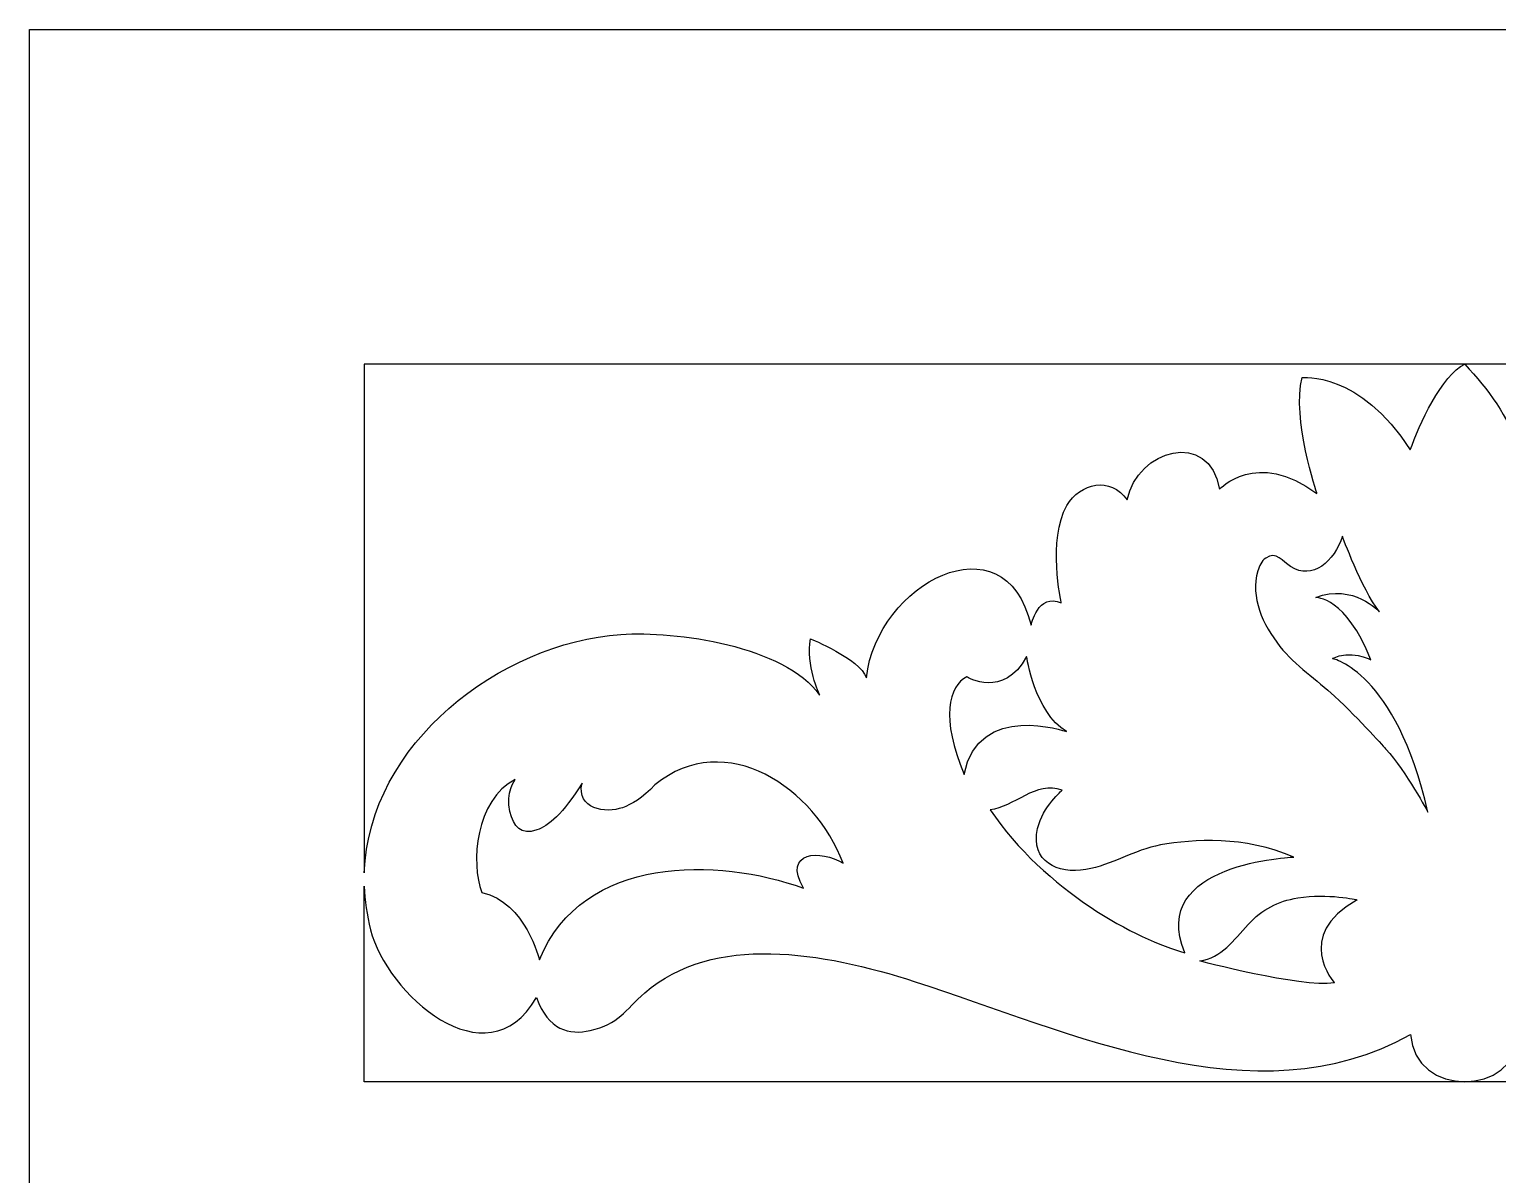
# Model space of a CAD drawing. Header units: centimetres. Extents: x 14.9 to 19.8, y -9 to 9.
# Drawn here: x 14.876 to 17.387, y 7.042 to 9.001 of the extents above; entities that cross this region are included whole.
import ezdxf

# ---------------------------------------------------------------- set-up
doc = ezdxf.new("R2010")
doc.units = ezdxf.units.CM
doc.header["$MEASUREMENT"] = 0
doc.layers.add('layer 1', color=7, linetype='Continuous')

msp = doc.modelspace()

# ---------------------------------------------------------------- linework, layer by layer
at = {"layer": 'layer 1', "color": 250}
msp.add_open_spline([(19.7855, 9.00077), (18.14914, 9.00077), (16.51278, 9.00077), (14.87641, 9.00077), (14.87641, 9.00077), (14.87641, 3.53168), (14.87641, -1.93741), (14.87641, -7.4065), (14.87641, -7.4065), (14.87643, -7.4065), (14.87644, -7.4065), (14.87645, -7.4065), (14.87645, -7.4065), (14.87645, -7.93741), (14.87645, -8.46832), (14.87645, -8.99923), (14.87645, -8.99923), (15.06736, -8.99923), (15.25827, -8.99923), (15.44918, -8.99923), (15.44918, -8.99923), (15.44918, -8.91741), (15.44918, -8.83559), (15.44918, -8.75378), (15.44918, -8.75378), (15.65112, -8.75378), (15.85306, -8.75378), (16.055, -8.75378), (16.055, -8.75378), (16.055, -8.5939), (16.055, -8.43402), (16.055, -8.27413), (16.055, -8.27413), (16.1367, -8.27251), (16.2184, -8.27088), (16.30009, -8.26924), (16.30009, -8.26924), (16.3146, -8.31061), (16.33361, -8.34649), (16.36518, -8.37815), (16.36518, -8.37815), (16.39609, -8.40916), (16.42803, -8.42833), (16.46555, -8.43705), (16.46555, -8.43705), (16.5152, -8.4486), (16.56764, -8.44357), (16.6075, -8.4088), (16.6075, -8.4088), (16.64607, -8.37513), (16.66833, -8.32123), (16.67633, -8.2698), (16.67633, -8.2698), (16.69915, -8.27211), (16.71856, -8.27158), (16.73687, -8.26896), (16.73687, -8.26896), (16.82824, -8.25588), (16.87139, -8.19807), (16.87911, -8.11089), (16.87911, -8.11089), (16.881, -8.08953), (16.87949, -8.06844), (16.87271, -8.04988), (16.87271, -8.04988), (16.87414, -8.05023), (16.87558, -8.05059), (16.87701, -8.05095), (16.87701, -8.05095), (16.90926, -8.0621), (16.9415, -8.07324), (16.97374, -8.08439), (16.97374, -8.08439), (16.99308, -8.28195), (17.14564, -8.43577), (17.33098, -8.43577), (17.33098, -8.43577), (17.51631, -8.43577), (17.66888, -8.28195), (17.68822, -8.08439), (17.68822, -8.08439), (17.72046, -8.07324), (17.7527, -8.0621), (17.78494, -8.05095), (17.78494, -8.05095), (17.78638, -8.05059), (17.78781, -8.05023), (17.78925, -8.04988), (17.78925, -8.04988), (17.78246, -8.06844), (17.78096, -8.08953), (17.78285, -8.11089), (17.78285, -8.11089), (17.79056, -8.19807), (17.83372, -8.25588), (17.92508, -8.26896), (17.92508, -8.26896), (17.94339, -8.27158), (17.96281, -8.27211), (17.98563, -8.2698), (17.98563, -8.2698), (17.99362, -8.32123), (18.01588, -8.37513), (18.05446, -8.4088), (18.05446, -8.4088), (18.09432, -8.44357), (18.14676, -8.4486), (18.19641, -8.43705), (18.19641, -8.43705), (18.23393, -8.42833), (18.26587, -8.40916), (18.29678, -8.37815), (18.29678, -8.37815), (18.32835, -8.34649), (18.34735, -8.31061), (18.36186, -8.26924), (18.36186, -8.26924), (18.44356, -8.27088), (18.52526, -8.27251), (18.60696, -8.27413), (18.60696, -8.27413), (18.60696, -8.43402), (18.60696, -8.5939), (18.60696, -8.75378), (18.60696, -8.75378), (18.80889, -8.75378), (19.01084, -8.75378), (19.21278, -8.75378), (19.21278, -8.75378), (19.21278, -8.83559), (19.21278, -8.91741), (19.21278, -8.99923), (19.21278, -8.99923), (19.40368, -8.99923), (19.59459, -8.99923), (19.7855, -8.99923), (19.7855, -8.99923), (19.7855, -8.46832), (19.7855, -7.93741), (19.7855, -7.4065), (19.7855, -7.4065), (19.7855, -1.93741), (19.7855, 3.53168), (19.7855, 9.00077)], degree=3, knots=[0, 0, 0, 0, 0.027027, 0.027027, 0.027027, 0.027027, 0.0540541, 0.0540541, 0.0540541, 0.0540541, 0.0810811, 0.0810811, 0.0810811, 0.0810811, 0.1081081, 0.1081081, 0.1081081, 0.1081081, 0.1351351, 0.1351351, 0.1351351, 0.1351351, 0.1621622, 0.1621622, 0.1621622, 0.1621622, 0.1891892, 0.1891892, 0.1891892, 0.1891892, 0.2162162, 0.2162162, 0.2162162, 0.2162162, 0.2432432, 0.2432432, 0.2432432, 0.2432432, 0.2702703, 0.2702703, 0.2702703, 0.2702703, 0.2972973, 0.2972973, 0.2972973, 0.2972973, 0.3243243, 0.3243243, 0.3243243, 0.3243243, 0.3513514, 0.3513514, 0.3513514, 0.3513514, 0.3783784, 0.3783784, 0.3783784, 0.3783784, 0.4054054, 0.4054054, 0.4054054, 0.4054054, 0.4324324, 0.4324324, 0.4324324, 0.4324324, 0.4594595, 0.4594595, 0.4594595, 0.4594595, 0.4864865, 0.4864865, 0.4864865, 0.4864865, 0.5135135, 0.5135135, 0.5135135, 0.5135135, 0.5405405, 0.5405405, 0.5405405, 0.5405405, 0.5675676, 0.5675676, 0.5675676, 0.5675676, 0.5945946, 0.5945946, 0.5945946, 0.5945946, 0.6216216, 0.6216216, 0.6216216, 0.6216216, 0.6486486, 0.6486486, 0.6486486, 0.6486486, 0.6756757, 0.6756757, 0.6756757, 0.6756757, 0.7027027, 0.7027027, 0.7027027, 0.7027027, 0.7297297, 0.7297297, 0.7297297, 0.7297297, 0.7567568, 0.7567568, 0.7567568, 0.7567568, 0.7837838, 0.7837838, 0.7837838, 0.7837838, 0.8108108, 0.8108108, 0.8108108, 0.8108108, 0.8378378, 0.8378378, 0.8378378, 0.8378378, 0.8648649, 0.8648649, 0.8648649, 0.8648649, 0.8918919, 0.8918919, 0.8918919, 0.8918919, 0.9189189, 0.9189189, 0.9189189, 0.9189189, 0.9459459, 0.9459459, 0.9459459, 0.9459459, 1, 1, 1, 1], dxfattribs=at)
at = {"layer": 'layer 1', "color": 7}
for points, knots in [([(15.44915, 7.55794), (15.44915, 7.84797), (15.44915, 8.13801), (15.44915, 8.42804), (15.44915, 8.42804), (16.07641, 8.42804), (16.70369, 8.42804), (17.33095, 8.42804), (17.33095, 8.42804), (17.29185, 8.41007), (17.25205, 8.3237), (17.2377, 8.28135), (17.2377, 8.28135), (17.151, 8.41688), (17.05252, 8.4053), (17.05252, 8.4053), (17.05252, 8.4053), (17.03505, 8.33543), (17.07815, 8.20671), (17.07815, 8.20671), (17.07815, 8.20671), (16.97448, 8.28394), (16.91157, 8.21406), (16.91157, 8.21406), (16.91157, 8.21406), (16.89412, 8.31693), (16.77054, 8.28256), (16.75368, 8.19583), (16.75368, 8.19583), (16.72505, 8.23702), (16.67314, 8.22497), (16.65062, 8.1862), (16.65062, 8.1862), (16.61685, 8.12806), (16.64086, 8.01977), (16.64086, 8.01977), (16.64086, 8.01977), (16.60105, 8.03791), (16.58917, 7.98163), (16.58917, 7.98163), (16.58917, 7.98163), (16.54409, 8.16884), (16.3255, 8.05301), (16.30761, 7.89182), (16.30761, 7.89182), (16.29602, 7.92437), (16.21225, 7.95827), (16.21225, 7.95827), (16.21225, 7.95827), (16.20324, 7.91487), (16.22772, 7.86198), (16.22772, 7.86198), (16.22772, 7.86198), (16.16841, 7.9467), (15.98146, 7.97231), (15.88781, 7.96582), (15.88781, 7.96582), (15.68128, 7.95153), (15.45679, 7.77901), (15.44915, 7.55794)], [0, 0, 0, 0, 0.0625, 0.0625, 0.0625, 0.0625, 0.125, 0.125, 0.125, 0.125, 0.1875, 0.1875, 0.1875, 0.1875, 0.25, 0.25, 0.25, 0.25, 0.3125, 0.3125, 0.3125, 0.3125, 0.375, 0.375, 0.375, 0.375, 0.4375, 0.4375, 0.4375, 0.4375, 0.5, 0.5, 0.5, 0.5, 0.5625, 0.5625, 0.5625, 0.5625, 0.625, 0.625, 0.625, 0.625, 0.6875, 0.6875, 0.6875, 0.6875, 0.75, 0.75, 0.75, 0.75, 0.8125, 0.8125, 0.8125, 0.8125, 0.875, 0.875, 0.875, 0.875, 1, 1, 1, 1]), ([(17.33096, 8.42804), (17.95823, 8.42804), (18.5855, 8.42804), (19.21278, 8.42804), (19.21278, 8.42804), (19.21278, 8.13801), (19.21278, 7.84799), (19.21278, 7.55796), (19.21278, 7.55796), (19.20511, 7.77901), (18.98063, 7.95153), (18.7741, 7.96582), (18.7741, 7.96582), (18.68046, 7.97231), (18.49352, 7.9467), (18.4342, 7.86198), (18.4342, 7.86198), (18.4342, 7.86198), (18.45868, 7.91487), (18.44966, 7.95827), (18.44966, 7.95827), (18.44966, 7.95827), (18.36589, 7.92437), (18.3543, 7.89182), (18.3543, 7.89182), (18.33642, 8.05301), (18.11784, 8.16884), (18.07276, 7.98163), (18.07276, 7.98163), (18.07276, 7.98163), (18.06086, 8.03791), (18.02106, 8.01977), (18.02106, 8.01977), (18.02106, 8.01977), (18.04507, 8.12806), (18.0113, 8.1862), (18.0113, 8.1862), (17.98878, 8.22497), (17.93688, 8.23702), (17.90824, 8.19583), (17.90824, 8.19583), (17.89137, 8.28256), (17.7678, 8.31693), (17.75035, 8.21406), (17.75035, 8.21406), (17.75035, 8.21406), (17.68745, 8.28394), (17.58377, 8.20671), (17.58377, 8.20671), (17.58377, 8.20671), (17.62687, 8.33543), (17.60939, 8.4053), (17.60939, 8.4053), (17.60939, 8.4053), (17.51091, 8.41688), (17.42422, 8.28135), (17.42422, 8.28135), (17.40423, 8.34035), (17.37189, 8.38377), (17.33096, 8.42804)], [0, 0, 0, 0, 0.0625, 0.0625, 0.0625, 0.0625, 0.125, 0.125, 0.125, 0.125, 0.1875, 0.1875, 0.1875, 0.1875, 0.25, 0.25, 0.25, 0.25, 0.3125, 0.3125, 0.3125, 0.3125, 0.375, 0.375, 0.375, 0.375, 0.4375, 0.4375, 0.4375, 0.4375, 0.5, 0.5, 0.5, 0.5, 0.5625, 0.5625, 0.5625, 0.5625, 0.625, 0.625, 0.625, 0.625, 0.6875, 0.6875, 0.6875, 0.6875, 0.75, 0.75, 0.75, 0.75, 0.8125, 0.8125, 0.8125, 0.8125, 0.875, 0.875, 0.875, 0.875, 1, 1, 1, 1]), ([(17.12157, 8.13401), (17.12157, 8.13401), (17.15413, 8.04394), (17.18484, 8.00477), (17.18484, 8.00477), (17.18484, 8.00477), (17.14018, 8.05372), (17.07599, 8.02924), (17.07599, 8.02924), (17.07599, 8.02924), (17.12901, 8.02924), (17.16995, 7.92253), (17.16995, 7.92253), (17.16995, 7.92253), (17.1346, 7.94114), (17.10482, 7.92449), (17.10482, 7.92449), (17.10482, 7.92449), (17.21274, 7.90295), (17.26764, 7.66211), (17.26764, 7.66211), (17.26764, 7.66211), (17.23135, 7.73064), (17.196, 7.76981), (17.196, 7.76981), (17.196, 7.76981), (17.15131, 7.81992), (17.10832, 7.86012), (17.10832, 7.86012), (17.07715, 7.88924), (17.04186, 7.91142), (17.01478, 7.94538), (17.01478, 7.94538), (16.9851, 7.98261), (16.96387, 8.02972), (16.9769, 8.07436), (16.9769, 8.07436), (16.97931, 8.08263), (16.98346, 8.0917), (16.99049, 8.09657), (16.99049, 8.09657), (17.00825, 8.10886), (17.02, 8.09039), (17.03307, 8.0819), (17.03307, 8.0819), (17.07005, 8.05788), (17.10816, 8.09082), (17.12157, 8.13401)], [0, 0, 0, 0, 0.0769231, 0.0769231, 0.0769231, 0.0769231, 0.1538462, 0.1538462, 0.1538462, 0.1538462, 0.2307692, 0.2307692, 0.2307692, 0.2307692, 0.3076923, 0.3076923, 0.3076923, 0.3076923, 0.3846154, 0.3846154, 0.3846154, 0.3846154, 0.4615385, 0.4615385, 0.4615385, 0.4615385, 0.5384615, 0.5384615, 0.5384615, 0.5384615, 0.6153846, 0.6153846, 0.6153846, 0.6153846, 0.6923077, 0.6923077, 0.6923077, 0.6923077, 0.7692308, 0.7692308, 0.7692308, 0.7692308, 0.8461538, 0.8461538, 0.8461538, 0.8461538, 1, 1, 1, 1]), ([(16.47959, 7.89315), (16.47959, 7.89315), (16.54184, 7.85471), (16.58168, 7.92809), (16.58168, 7.92809), (16.58168, 7.92809), (16.59496, 7.83288), (16.64974, 7.79969), (16.64974, 7.79969), (16.64974, 7.79969), (16.49951, 7.85209), (16.47461, 7.72631), (16.47461, 7.72631), (16.43466, 7.82194), (16.44792, 7.87842), (16.47959, 7.89315)], [0, 0, 0, 0, 0.2, 0.2, 0.2, 0.2, 0.4, 0.4, 0.4, 0.4, 0.6, 0.6, 0.6, 0.6, 1, 1, 1, 1]), ([(15.70709, 7.71759), (15.70709, 7.71759), (15.69003, 7.69515), (15.69811, 7.66312), (15.69811, 7.66312), (15.70458, 7.63749), (15.71683, 7.62177), (15.74436, 7.63149), (15.74436, 7.63149), (15.763, 7.63808), (15.78911, 7.65841), (15.8214, 7.71161), (15.8214, 7.71161), (15.81126, 7.66665), (15.86183, 7.6595), (15.89065, 7.66952), (15.89065, 7.66952), (15.90589, 7.67482), (15.92525, 7.68594), (15.94595, 7.70868), (15.94595, 7.70868), (16.06765, 7.80707), (16.21987, 7.70316), (16.26775, 7.57439), (16.26775, 7.57439), (16.23054, 7.59842), (16.16333, 7.59499), (16.19984, 7.53196), (16.19984, 7.53196), (16.05456, 7.5847), (15.82221, 7.59007), (15.74854, 7.40918), (15.74854, 7.40918), (15.74854, 7.40918), (15.72562, 7.50743), (15.65027, 7.52467), (15.65027, 7.52467), (15.63031, 7.57395), (15.63978, 7.68357), (15.70709, 7.71759)], [0, 0, 0, 0, 0.0909091, 0.0909091, 0.0909091, 0.0909091, 0.1818182, 0.1818182, 0.1818182, 0.1818182, 0.2727273, 0.2727273, 0.2727273, 0.2727273, 0.3636364, 0.3636364, 0.3636364, 0.3636364, 0.4545455, 0.4545455, 0.4545455, 0.4545455, 0.5454545, 0.5454545, 0.5454545, 0.5454545, 0.6363636, 0.6363636, 0.6363636, 0.6363636, 0.7272727, 0.7272727, 0.7272727, 0.7272727, 0.8181818, 0.8181818, 0.8181818, 0.8181818, 1, 1, 1, 1]), ([(16.51942, 7.66605), (16.55887, 7.66951), (16.5983, 7.71659), (16.64227, 7.69924), (16.64227, 7.69924), (16.64254, 7.69944), (16.60892, 7.67146), (16.60046, 7.63367), (16.60046, 7.63367), (16.5877, 7.57672), (16.63457, 7.5557), (16.68301, 7.56376), (16.68301, 7.56376), (16.72696, 7.57106), (16.76479, 7.59727), (16.81074, 7.6057), (16.81074, 7.6057), (16.86717, 7.61605), (16.95386, 7.6214), (17.03867, 7.58498), (17.03867, 7.58498), (17.03867, 7.58498), (16.78726, 7.57536), (16.8524, 7.42143), (16.8524, 7.42143), (16.77125, 7.44294), (16.61266, 7.52721), (16.51942, 7.66605)], [0, 0, 0, 0, 0.125, 0.125, 0.125, 0.125, 0.25, 0.25, 0.25, 0.25, 0.375, 0.375, 0.375, 0.375, 0.5, 0.5, 0.5, 0.5, 0.625, 0.625, 0.625, 0.625, 0.75, 0.75, 0.75, 0.75, 1, 1, 1, 1]), ([(15.74364, 7.34459), (15.65722, 7.19719), (15.48715, 7.35293), (15.45982, 7.46055), (15.45982, 7.46055), (15.45338, 7.48588), (15.44994, 7.51081), (15.44915, 7.53523), (15.44915, 7.53523), (15.44915, 7.42374), (15.44915, 7.31225), (15.44915, 7.20077), (15.44915, 7.20077), (16.70369, 7.20077), (17.95823, 7.20077), (19.21278, 7.20077), (19.21278, 7.20077), (19.21278, 7.31222), (19.21278, 7.42368), (19.21278, 7.53513), (19.21278, 7.53513), (19.21197, 7.51075), (19.20852, 7.48585), (19.20209, 7.46055), (19.20209, 7.46055), (19.17476, 7.35293), (19.00471, 7.19719), (18.91828, 7.34459), (18.91828, 7.34459), (18.8985, 7.28896), (18.86176, 7.28051), (18.8267, 7.28826), (18.8267, 7.28826), (18.77734, 7.29919), (18.76744, 7.32316), (18.73335, 7.35266), (18.73335, 7.35266), (18.6154, 7.45472), (18.43012, 7.42309), (18.2707, 7.37181), (18.2707, 7.37181), (18.00769, 7.28719), (17.68933, 7.13263), (17.4238, 7.2817), (17.4238, 7.2817), (17.41733, 7.1738), (17.24459, 7.1738), (17.23812, 7.2817), (17.23812, 7.2817), (16.97258, 7.13263), (16.65423, 7.28719), (16.39122, 7.37181), (16.39122, 7.37181), (16.2318, 7.42309), (16.04652, 7.45472), (15.92857, 7.35266), (15.92857, 7.35266), (15.89448, 7.32316), (15.88458, 7.29919), (15.83521, 7.28826), (15.83521, 7.28826), (15.80016, 7.28051), (15.76342, 7.28896), (15.74364, 7.34459)], [0, 0, 0, 0, 0.0588235, 0.0588235, 0.0588235, 0.0588235, 0.1176471, 0.1176471, 0.1176471, 0.1176471, 0.1764706, 0.1764706, 0.1764706, 0.1764706, 0.2352941, 0.2352941, 0.2352941, 0.2352941, 0.2941176, 0.2941176, 0.2941176, 0.2941176, 0.3529412, 0.3529412, 0.3529412, 0.3529412, 0.4117647, 0.4117647, 0.4117647, 0.4117647, 0.4705882, 0.4705882, 0.4705882, 0.4705882, 0.5294118, 0.5294118, 0.5294118, 0.5294118, 0.5882353, 0.5882353, 0.5882353, 0.5882353, 0.6470588, 0.6470588, 0.6470588, 0.6470588, 0.7058824, 0.7058824, 0.7058824, 0.7058824, 0.7647059, 0.7647059, 0.7647059, 0.7647059, 0.8235294, 0.8235294, 0.8235294, 0.8235294, 0.8823529, 0.8823529, 0.8823529, 0.8823529, 1, 1, 1, 1]), ([(16.87759, 7.40747), (16.87759, 7.40747), (17.04834, 7.36141), (17.10818, 7.36984), (17.10818, 7.36984), (17.10818, 7.36984), (17.03594, 7.44971), (17.14685, 7.5119), (17.14685, 7.5119), (17.14685, 7.5119), (17.09707, 7.52367), (17.04544, 7.51518), (17.04544, 7.51518), (17.01069, 7.50947), (16.98457, 7.49602), (16.96053, 7.46978), (16.96053, 7.46978), (16.93583, 7.44282), (16.91508, 7.413), (16.87759, 7.40747)], [0, 0, 0, 0, 0.1666667, 0.1666667, 0.1666667, 0.1666667, 0.3333333, 0.3333333, 0.3333333, 0.3333333, 0.5, 0.5, 0.5, 0.5, 0.6666667, 0.6666667, 0.6666667, 0.6666667, 1, 1, 1, 1])]:
    msp.add_open_spline(points, degree=3, knots=knots, dxfattribs=at)

doc.saveas('drawing.dxf')
